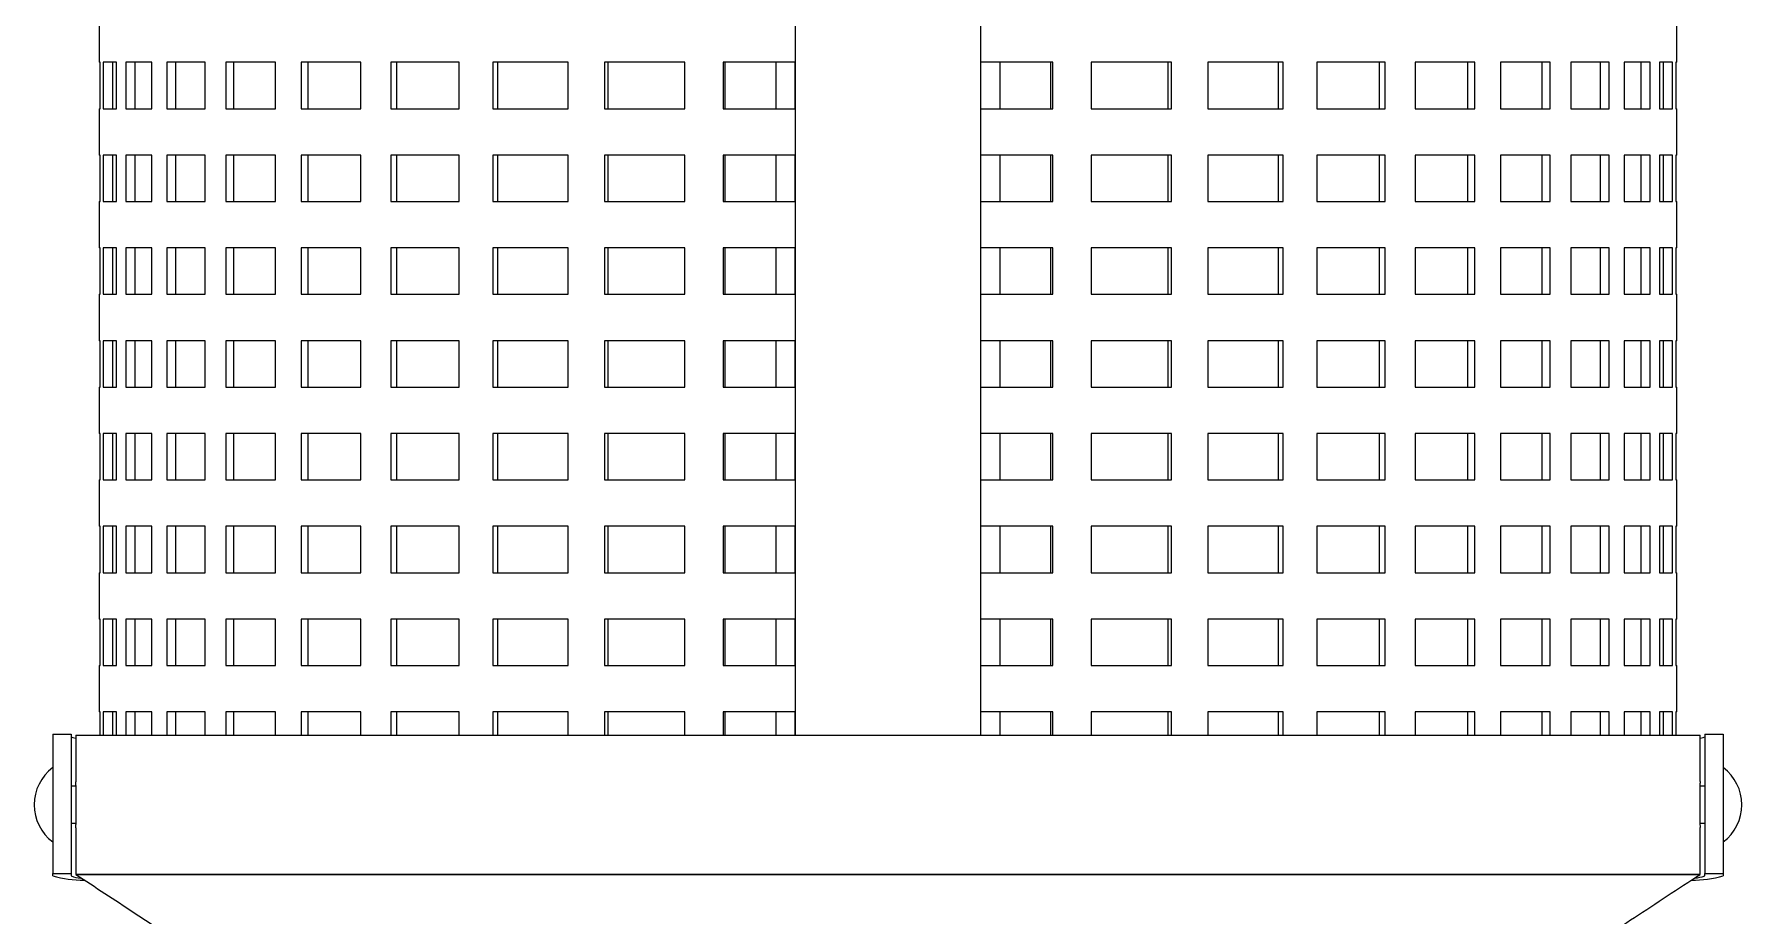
# Model space of a CAD drawing. Header units: millimetres. Extents: x 2214 to 8154, y -2115 to 2085.
# Drawn here: x 3834.4 to 4202.4, y 885 to 1075 of the extents above; entities that cross this region are included whole.
import ezdxf

# ---------------------------------------------------------------- set-up
doc = ezdxf.new("R2010")
doc.units = ezdxf.units.MM

# ---------------------------------------------------------------- blocks, each defined once
blk = doc.blocks.new('front')
for p, q in [((-389.81, 1148.32), (-389.81, 808.32)), ((-389.81, 1148.32), (-389.81, 808.32)), ((-349.81, 808.32), (-349.81, 1148.32)), ((-539.82, 963.32), (-539.82, 953.32)), ((-199.82, 953.32), (-199.82, 963.32)), ((-539.58, 953.32), (-539.82, 953.32)), ((-539.58, 943.32), (-539.58, 953.32)), ((-536.06, 953.32), (-538.91, 953.32)), ((-538.91, 953.32), (-538.91, 943.32)), ((-536.92, 953.32), (-536.92, 943.32)), ((-536.06, 943.32), (-536.06, 953.32)), ((-528.45, 953.32), (-534.08, 953.32)), ((-534.08, 953.32), (-534.08, 943.32)), ((-532.15, 953.32), (-532.15, 943.32)), ((-528.45, 943.32), (-528.45, 953.32)), ((-516.94, 953.32), (-525.21, 953.32)), ((-525.21, 953.32), (-525.21, 943.32)), ((-523.38, 953.32), (-523.38, 943.32)), ((-516.94, 943.32), (-516.94, 953.32)), ((-501.8, 953.32), (-512.51, 953.32)), ((-512.51, 953.32), (-512.51, 943.32)), ((-510.83, 953.32), (-510.83, 943.32)), ((-501.8, 943.32), (-501.8, 953.32)), ((-483.42, 953.32), (-496.3, 953.32)), ((-496.3, 953.32), (-496.3, 943.32)), ((-494.81, 953.32), (-494.81, 943.32)), ((-483.42, 943.32), (-483.42, 953.32)), ((-462.23, 953.32), (-476.97, 953.32)), ((-476.97, 953.32), (-476.97, 943.32)), ((-475.71, 953.32), (-475.71, 943.32)), ((-462.23, 943.32), (-462.23, 953.32)), ((-438.77, 953.32), (-455, 953.32)), ((-455, 953.32), (-455, 943.32)), ((-454, 953.32), (-454, 943.32)), ((-438.77, 943.32), (-438.77, 953.32)), ((-413.62, 953.32), (-430.94, 953.32)), ((-430.94, 953.32), (-430.94, 943.32)), ((-430.22, 953.32), (-430.22, 943.32)), ((-413.62, 943.32), (-413.62, 953.32)), ((-389.83, 953.32), (-405.37, 953.32)), ((-405.37, 953.32), (-405.37, 943.32)), ((-404.95, 953.32), (-404.95, 943.32)), ((-393.97, 953.32), (-393.97, 943.32)), ((-389.83, 943.32), (-389.83, 953.32)), ((-389.83, 943.32), (-389.83, 953.32)), ((-334.27, 953.32), (-349.83, 953.32)), ((-345.67, 943.32), (-345.67, 953.32)), ((-334.69, 943.32), (-334.69, 953.32)), ((-334.27, 943.32), (-334.27, 953.32)), ((-308.7, 953.32), (-326.02, 953.32)), ((-326.02, 953.32), (-326.02, 943.32)), ((-309.42, 943.32), (-309.42, 953.32)), ((-308.7, 943.32), (-308.7, 953.32)), ((-284.64, 953.32), (-300.87, 953.32)), ((-300.87, 953.32), (-300.87, 943.32)), ((-285.64, 943.32), (-285.64, 953.32)), ((-284.64, 943.32), (-284.64, 953.32)), ((-262.67, 953.32), (-277.41, 953.32)), ((-277.41, 953.32), (-277.41, 943.32)), ((-263.93, 943.32), (-263.93, 953.32)), ((-262.67, 943.32), (-262.67, 953.32)), ((-243.35, 953.32), (-256.22, 953.32)), ((-256.22, 953.32), (-256.22, 943.32)), ((-244.83, 943.32), (-244.83, 953.32)), ((-243.35, 943.32), (-243.35, 953.32)), ((-227.13, 953.32), (-237.84, 953.32)), ((-237.84, 953.32), (-237.84, 943.32)), ((-228.81, 943.32), (-228.81, 953.32)), ((-227.13, 943.32), (-227.13, 953.32)), ((-214.43, 953.32), (-222.7, 953.32)), ((-222.7, 953.32), (-222.7, 943.32)), ((-216.26, 943.32), (-216.26, 953.32)), ((-214.43, 943.32), (-214.43, 953.32)), ((-205.56, 953.32), (-211.19, 953.32)), ((-211.19, 953.32), (-211.19, 943.32)), ((-207.49, 943.32), (-207.49, 953.32)), ((-205.56, 943.32), (-205.56, 953.32)), ((-200.73, 953.32), (-203.58, 953.32)), ((-203.58, 953.32), (-203.58, 943.32)), ((-202.72, 943.32), (-202.72, 953.32)), ((-200.73, 943.32), (-200.73, 953.32)), ((-199.82, 953.32), (-200.06, 953.32)), ((-200.06, 953.32), (-200.06, 943.32)), ((-539.82, 943.32), (-539.82, 933.32)), ((-539.82, 943.32), (-539.58, 943.32)), ((-538.91, 943.32), (-536.06, 943.32)), ((-534.08, 943.32), (-528.45, 943.32)), ((-525.21, 943.32), (-516.94, 943.32)), ((-512.51, 943.32), (-501.8, 943.32)), ((-496.3, 943.32), (-483.42, 943.32)), ((-476.97, 943.32), (-462.23, 943.32)), ((-455, 943.32), (-438.77, 943.32)), ((-430.94, 943.32), (-413.62, 943.32)), ((-405.37, 943.32), (-389.83, 943.32)), ((-349.83, 943.32), (-334.27, 943.32)), ((-326.02, 943.32), (-308.7, 943.32)), ((-300.87, 943.32), (-284.64, 943.32)), ((-277.41, 943.32), (-262.67, 943.32)), ((-256.22, 943.32), (-243.35, 943.32)), ((-237.84, 943.32), (-227.13, 943.32)), ((-222.7, 943.32), (-214.43, 943.32)), ((-211.19, 943.32), (-205.56, 943.32)), ((-203.58, 943.32), (-200.73, 943.32)), ((-200.06, 943.32), (-199.82, 943.32)), ((-199.82, 933.32), (-199.82, 943.32)), ((-539.58, 933.32), (-539.82, 933.32)), ((-539.58, 923.32), (-539.58, 933.32)), ((-536.06, 933.32), (-538.91, 933.32)), ((-538.91, 933.32), (-538.91, 923.32)), ((-536.92, 933.32), (-536.92, 923.32)), ((-536.06, 923.32), (-536.06, 933.32)), ((-528.45, 933.32), (-534.08, 933.32)), ((-534.08, 933.32), (-534.08, 923.32)), ((-532.15, 933.32), (-532.15, 923.32)), ((-528.45, 923.32), (-528.45, 933.32)), ((-516.94, 933.32), (-525.21, 933.32)), ((-525.21, 933.32), (-525.21, 923.32)), ((-523.38, 933.32), (-523.38, 923.32)), ((-516.94, 923.32), (-516.94, 933.32)), ((-501.8, 933.32), (-512.51, 933.32)), ((-512.51, 933.32), (-512.51, 923.32)), ((-510.83, 933.32), (-510.83, 923.32)), ((-501.8, 923.32), (-501.8, 933.32)), ((-483.42, 933.32), (-496.3, 933.32)), ((-496.3, 933.32), (-496.3, 923.32)), ((-494.81, 933.32), (-494.81, 923.32)), ((-483.42, 923.32), (-483.42, 933.32)), ((-462.23, 933.32), (-476.97, 933.32)), ((-476.97, 933.32), (-476.97, 923.32)), ((-475.71, 933.32), (-475.71, 923.32)), ((-462.23, 923.32), (-462.23, 933.32)), ((-438.77, 933.32), (-455, 933.32)), ((-455, 933.32), (-455, 923.32)), ((-454, 933.32), (-454, 923.32)), ((-438.77, 923.32), (-438.77, 933.32)), ((-413.62, 933.32), (-430.94, 933.32)), ((-430.94, 933.32), (-430.94, 923.32)), ((-430.22, 933.32), (-430.22, 923.32)), ((-413.62, 923.32), (-413.62, 933.32)), ((-389.83, 933.32), (-405.37, 933.32)), ((-405.37, 933.32), (-405.37, 923.32)), ((-404.95, 933.32), (-404.95, 923.32)), ((-393.97, 933.32), (-393.97, 923.32)), ((-389.83, 923.32), (-389.83, 933.32)), ((-389.83, 923.32), (-389.83, 933.32)), ((-334.27, 933.32), (-349.83, 933.32)), ((-345.67, 923.32), (-345.67, 933.32)), ((-334.69, 923.32), (-334.69, 933.32)), ((-334.27, 923.32), (-334.27, 933.32)), ((-308.7, 933.32), (-326.02, 933.32)), ((-326.02, 933.32), (-326.02, 923.32)), ((-309.42, 923.32), (-309.42, 933.32)), ((-308.7, 923.32), (-308.7, 933.32)), ((-284.64, 933.32), (-300.87, 933.32)), ((-300.87, 933.32), (-300.87, 923.32)), ((-285.64, 923.32), (-285.64, 933.32)), ((-284.64, 923.32), (-284.64, 933.32)), ((-262.67, 933.32), (-277.41, 933.32)), ((-277.41, 933.32), (-277.41, 923.32)), ((-263.93, 923.32), (-263.93, 933.32)), ((-262.67, 923.32), (-262.67, 933.32)), ((-243.35, 933.32), (-256.22, 933.32)), ((-256.22, 933.32), (-256.22, 923.32)), ((-244.83, 923.32), (-244.83, 933.32)), ((-243.35, 923.32), (-243.35, 933.32)), ((-227.13, 933.32), (-237.84, 933.32)), ((-237.84, 933.32), (-237.84, 923.32)), ((-228.81, 923.32), (-228.81, 933.32)), ((-227.13, 923.32), (-227.13, 933.32)), ((-214.43, 933.32), (-222.7, 933.32)), ((-222.7, 933.32), (-222.7, 923.32)), ((-216.26, 923.32), (-216.26, 933.32)), ((-214.43, 923.32), (-214.43, 933.32)), ((-205.56, 933.32), (-211.19, 933.32)), ((-211.19, 933.32), (-211.19, 923.32)), ((-207.49, 923.32), (-207.49, 933.32)), ((-205.56, 923.32), (-205.56, 933.32)), ((-200.73, 933.32), (-203.58, 933.32)), ((-203.58, 933.32), (-203.58, 923.32)), ((-202.72, 923.32), (-202.72, 933.32)), ((-200.73, 923.32), (-200.73, 933.32)), ((-199.82, 933.32), (-200.06, 933.32)), ((-200.06, 933.32), (-200.06, 923.32)), ((-539.82, 923.32), (-539.82, 913.32)), ((-539.82, 923.32), (-539.58, 923.32)), ((-538.91, 923.32), (-536.06, 923.32)), ((-534.08, 923.32), (-528.45, 923.32)), ((-525.21, 923.32), (-516.94, 923.32)), ((-512.51, 923.32), (-501.8, 923.32)), ((-496.3, 923.32), (-483.42, 923.32)), ((-476.97, 923.32), (-462.23, 923.32)), ((-455, 923.32), (-438.77, 923.32)), ((-430.94, 923.32), (-413.62, 923.32)), ((-405.37, 923.32), (-389.83, 923.32)), ((-349.83, 923.32), (-334.27, 923.32)), ((-326.02, 923.32), (-308.7, 923.32)), ((-300.87, 923.32), (-284.64, 923.32)), ((-277.41, 923.32), (-262.67, 923.32)), ((-256.22, 923.32), (-243.35, 923.32)), ((-237.84, 923.32), (-227.13, 923.32)), ((-222.7, 923.32), (-214.43, 923.32)), ((-211.19, 923.32), (-205.56, 923.32)), ((-203.58, 923.32), (-200.73, 923.32)), ((-200.06, 923.32), (-199.82, 923.32)), ((-199.82, 913.32), (-199.82, 923.32)), ((-539.58, 913.32), (-539.82, 913.32)), ((-539.58, 903.32), (-539.58, 913.32)), ((-536.06, 913.32), (-538.91, 913.32)), ((-538.91, 913.32), (-538.91, 903.32)), ((-536.92, 913.32), (-536.92, 903.32)), ((-536.06, 903.32), (-536.06, 913.32)), ((-528.45, 913.32), (-534.08, 913.32)), ((-534.08, 913.32), (-534.08, 903.32)), ((-532.15, 913.32), (-532.15, 903.32)), ((-528.45, 903.32), (-528.45, 913.32)), ((-516.94, 913.32), (-525.21, 913.32)), ((-525.21, 913.32), (-525.21, 903.32)), ((-523.38, 913.32), (-523.38, 903.32)), ((-516.94, 903.32), (-516.94, 913.32)), ((-501.8, 913.32), (-512.51, 913.32)), ((-512.51, 913.32), (-512.51, 903.32)), ((-510.83, 913.32), (-510.83, 903.32)), ((-501.8, 903.32), (-501.8, 913.32)), ((-483.42, 913.32), (-496.3, 913.32)), ((-496.3, 913.32), (-496.3, 903.32)), ((-494.81, 913.32), (-494.81, 903.32)), ((-483.42, 903.32), (-483.42, 913.32)), ((-462.23, 913.32), (-476.97, 913.32)), ((-476.97, 913.32), (-476.97, 903.32)), ((-475.71, 913.32), (-475.71, 903.32)), ((-462.23, 903.32), (-462.23, 913.32)), ((-438.77, 913.32), (-455, 913.32)), ((-455, 913.32), (-455, 903.32)), ((-454, 913.32), (-454, 903.32)), ((-438.77, 903.32), (-438.77, 913.32)), ((-413.62, 913.32), (-430.94, 913.32)), ((-430.94, 913.32), (-430.94, 903.32)), ((-430.22, 913.32), (-430.22, 903.32)), ((-413.62, 903.32), (-413.62, 913.32)), ((-389.83, 913.32), (-405.37, 913.32)), ((-405.37, 913.32), (-405.37, 903.32)), ((-404.95, 913.32), (-404.95, 903.32)), ((-393.97, 913.32), (-393.97, 903.32)), ((-389.83, 903.32), (-389.83, 913.32)), ((-389.83, 903.32), (-389.83, 913.32)), ((-334.27, 913.32), (-349.83, 913.32)), ((-345.67, 903.32), (-345.67, 913.32)), ((-334.69, 903.32), (-334.69, 913.32)), ((-334.27, 903.32), (-334.27, 913.32)), ((-308.7, 913.32), (-326.02, 913.32)), ((-326.02, 913.32), (-326.02, 903.32)), ((-309.42, 903.32), (-309.42, 913.32)), ((-308.7, 903.32), (-308.7, 913.32)), ((-284.64, 913.32), (-300.87, 913.32)), ((-300.87, 913.32), (-300.87, 903.32)), ((-285.64, 903.32), (-285.64, 913.32)), ((-284.64, 903.32), (-284.64, 913.32)), ((-262.67, 913.32), (-277.41, 913.32)), ((-277.41, 913.32), (-277.41, 903.32)), ((-263.93, 903.32), (-263.93, 913.32)), ((-262.67, 903.32), (-262.67, 913.32)), ((-243.35, 913.32), (-256.22, 913.32)), ((-256.22, 913.32), (-256.22, 903.32)), ((-244.83, 903.32), (-244.83, 913.32)), ((-243.35, 903.32), (-243.35, 913.32)), ((-227.13, 913.32), (-237.84, 913.32)), ((-237.84, 913.32), (-237.84, 903.32)), ((-228.81, 903.32), (-228.81, 913.32)), ((-227.13, 903.32), (-227.13, 913.32)), ((-214.43, 913.32), (-222.7, 913.32)), ((-222.7, 913.32), (-222.7, 903.32)), ((-216.26, 903.32), (-216.26, 913.32)), ((-214.43, 903.32), (-214.43, 913.32)), ((-205.56, 913.32), (-211.19, 913.32)), ((-211.19, 913.32), (-211.19, 903.32)), ((-207.49, 903.32), (-207.49, 913.32)), ((-205.56, 903.32), (-205.56, 913.32)), ((-200.73, 913.32), (-203.58, 913.32)), ((-203.58, 913.32), (-203.58, 903.32)), ((-202.72, 903.32), (-202.72, 913.32)), ((-200.73, 903.32), (-200.73, 913.32)), ((-199.82, 913.32), (-200.06, 913.32)), ((-200.06, 913.32), (-200.06, 903.32)), ((-539.82, 903.32), (-539.82, 893.32)), ((-539.82, 903.32), (-539.58, 903.32)), ((-538.91, 903.32), (-536.06, 903.32)), ((-534.08, 903.32), (-528.45, 903.32)), ((-525.21, 903.32), (-516.94, 903.32)), ((-512.51, 903.32), (-501.8, 903.32)), ((-496.3, 903.32), (-483.42, 903.32)), ((-476.97, 903.32), (-462.23, 903.32)), ((-455, 903.32), (-438.77, 903.32)), ((-430.94, 903.32), (-413.62, 903.32)), ((-405.37, 903.32), (-389.83, 903.32)), ((-349.83, 903.32), (-334.27, 903.32)), ((-326.02, 903.32), (-308.7, 903.32)), ((-300.87, 903.32), (-284.64, 903.32)), ((-277.41, 903.32), (-262.67, 903.32)), ((-256.22, 903.32), (-243.35, 903.32)), ((-237.84, 903.32), (-227.13, 903.32)), ((-222.7, 903.32), (-214.43, 903.32)), ((-211.19, 903.32), (-205.56, 903.32)), ((-203.58, 903.32), (-200.73, 903.32)), ((-200.06, 903.32), (-199.82, 903.32)), ((-199.82, 893.32), (-199.82, 903.32)), ((-539.58, 893.32), (-539.82, 893.32)), ((-539.58, 883.32), (-539.58, 893.32)), ((-536.06, 893.32), (-538.91, 893.32)), ((-538.91, 893.32), (-538.91, 883.32)), ((-536.92, 893.32), (-536.92, 883.32)), ((-536.06, 883.32), (-536.06, 893.32)), ((-528.45, 893.32), (-534.08, 893.32)), ((-534.08, 893.32), (-534.08, 883.32)), ((-532.15, 893.32), (-532.15, 883.32)), ((-528.45, 883.32), (-528.45, 893.32)), ((-516.94, 893.32), (-525.21, 893.32)), ((-525.21, 893.32), (-525.21, 883.32)), ((-523.38, 893.32), (-523.38, 883.32)), ((-516.94, 883.32), (-516.94, 893.32)), ((-501.8, 893.32), (-512.51, 893.32)), ((-512.51, 893.32), (-512.51, 883.32)), ((-510.83, 893.32), (-510.83, 883.32)), ((-501.8, 883.32), (-501.8, 893.32)), ((-483.42, 893.32), (-496.3, 893.32)), ((-496.3, 893.32), (-496.3, 883.32)), ((-494.81, 893.32), (-494.81, 883.32)), ((-483.42, 883.32), (-483.42, 893.32)), ((-462.23, 893.32), (-476.97, 893.32)), ((-476.97, 893.32), (-476.97, 883.32)), ((-475.71, 893.32), (-475.71, 883.32)), ((-462.23, 883.32), (-462.23, 893.32)), ((-438.77, 893.32), (-455, 893.32)), ((-455, 893.32), (-455, 883.32)), ((-454, 893.32), (-454, 883.32)), ((-438.77, 883.32), (-438.77, 893.32)), ((-413.62, 893.32), (-430.94, 893.32)), ((-430.94, 893.32), (-430.94, 883.32)), ((-430.22, 893.32), (-430.22, 883.32)), ((-413.62, 883.32), (-413.62, 893.32)), ((-389.83, 893.32), (-405.37, 893.32)), ((-405.37, 893.32), (-405.37, 883.32)), ((-404.95, 893.32), (-404.95, 883.32)), ((-393.97, 893.32), (-393.97, 883.32)), ((-389.83, 883.32), (-389.83, 893.32)), ((-389.83, 883.32), (-389.83, 893.32)), ((-334.27, 893.32), (-349.83, 893.32)), ((-345.67, 883.32), (-345.67, 893.32)), ((-334.69, 883.32), (-334.69, 893.32)), ((-334.27, 883.32), (-334.27, 893.32)), ((-308.7, 893.32), (-326.02, 893.32)), ((-326.02, 893.32), (-326.02, 883.32)), ((-309.42, 883.32), (-309.42, 893.32)), ((-308.7, 883.32), (-308.7, 893.32)), ((-284.64, 893.32), (-300.87, 893.32)), ((-300.87, 893.32), (-300.87, 883.32)), ((-285.64, 883.32), (-285.64, 893.32)), ((-284.64, 883.32), (-284.64, 893.32)), ((-262.67, 893.32), (-277.41, 893.32)), ((-277.41, 893.32), (-277.41, 883.32)), ((-263.93, 883.32), (-263.93, 893.32)), ((-262.67, 883.32), (-262.67, 893.32)), ((-243.35, 893.32), (-256.22, 893.32)), ((-256.22, 893.32), (-256.22, 883.32)), ((-244.83, 883.32), (-244.83, 893.32)), ((-243.35, 883.32), (-243.35, 893.32)), ((-227.13, 893.32), (-237.84, 893.32)), ((-237.84, 893.32), (-237.84, 883.32)), ((-228.81, 883.32), (-228.81, 893.32)), ((-227.13, 883.32), (-227.13, 893.32)), ((-214.43, 893.32), (-222.7, 893.32)), ((-222.7, 893.32), (-222.7, 883.32)), ((-216.26, 883.32), (-216.26, 893.32)), ((-214.43, 883.32), (-214.43, 893.32)), ((-205.56, 893.32), (-211.19, 893.32)), ((-211.19, 893.32), (-211.19, 883.32)), ((-207.49, 883.32), (-207.49, 893.32)), ((-205.56, 883.32), (-205.56, 893.32)), ((-200.73, 893.32), (-203.58, 893.32)), ((-203.58, 893.32), (-203.58, 883.32)), ((-202.72, 883.32), (-202.72, 893.32)), ((-200.73, 883.32), (-200.73, 893.32)), ((-199.82, 893.32), (-200.06, 893.32)), ((-200.06, 893.32), (-200.06, 883.32)), ((-539.82, 883.32), (-539.82, 873.32)), ((-539.82, 883.32), (-539.58, 883.32)), ((-538.91, 883.32), (-536.06, 883.32)), ((-534.08, 883.32), (-528.45, 883.32)), ((-525.21, 883.32), (-516.94, 883.32)), ((-512.51, 883.32), (-501.8, 883.32)), ((-496.3, 883.32), (-483.42, 883.32)), ((-476.97, 883.32), (-462.23, 883.32)), ((-455, 883.32), (-438.77, 883.32)), ((-430.94, 883.32), (-413.62, 883.32)), ((-405.37, 883.32), (-389.83, 883.32)), ((-349.83, 883.32), (-334.27, 883.32)), ((-326.02, 883.32), (-308.7, 883.32)), ((-300.87, 883.32), (-284.64, 883.32)), ((-277.41, 883.32), (-262.67, 883.32)), ((-256.22, 883.32), (-243.35, 883.32)), ((-237.84, 883.32), (-227.13, 883.32)), ((-222.7, 883.32), (-214.43, 883.32)), ((-211.19, 883.32), (-205.56, 883.32)), ((-203.58, 883.32), (-200.73, 883.32)), ((-200.06, 883.32), (-199.82, 883.32)), ((-199.82, 873.32), (-199.82, 883.32)), ((-539.58, 873.32), (-539.82, 873.32)), ((-539.58, 863.32), (-539.58, 873.32)), ((-536.06, 873.32), (-538.91, 873.32)), ((-538.91, 873.32), (-538.91, 863.32)), ((-536.92, 873.32), (-536.92, 863.32)), ((-536.06, 863.32), (-536.06, 873.32)), ((-528.45, 873.32), (-534.08, 873.32)), ((-534.08, 873.32), (-534.08, 863.32)), ((-532.15, 873.32), (-532.15, 863.32)), ((-528.45, 863.32), (-528.45, 873.32)), ((-516.94, 873.32), (-525.21, 873.32)), ((-525.21, 873.32), (-525.21, 863.32)), ((-523.38, 873.32), (-523.38, 863.32)), ((-516.94, 863.32), (-516.94, 873.32)), ((-501.8, 873.32), (-512.51, 873.32)), ((-512.51, 873.32), (-512.51, 863.32)), ((-510.83, 873.32), (-510.83, 863.32)), ((-501.8, 863.32), (-501.8, 873.32)), ((-483.42, 873.32), (-496.3, 873.32)), ((-496.3, 873.32), (-496.3, 863.32)), ((-494.81, 873.32), (-494.81, 863.32)), ((-483.42, 863.32), (-483.42, 873.32)), ((-462.23, 873.32), (-476.97, 873.32)), ((-476.97, 873.32), (-476.97, 863.32)), ((-475.71, 873.32), (-475.71, 863.32)), ((-462.23, 863.32), (-462.23, 873.32)), ((-438.77, 873.32), (-455, 873.32)), ((-455, 873.32), (-455, 863.32)), ((-454, 873.32), (-454, 863.32)), ((-438.77, 863.32), (-438.77, 873.32)), ((-413.62, 873.32), (-430.94, 873.32)), ((-430.94, 873.32), (-430.94, 863.32)), ((-430.22, 873.32), (-430.22, 863.32)), ((-413.62, 863.32), (-413.62, 873.32)), ((-389.83, 873.32), (-405.37, 873.32)), ((-405.37, 873.32), (-405.37, 863.32)), ((-404.95, 873.32), (-404.95, 863.32)), ((-393.97, 873.32), (-393.97, 863.32)), ((-389.83, 863.32), (-389.83, 873.32)), ((-389.83, 863.32), (-389.83, 873.32)), ((-334.27, 873.32), (-349.83, 873.32)), ((-345.67, 863.32), (-345.67, 873.32)), ((-334.69, 863.32), (-334.69, 873.32)), ((-334.27, 863.32), (-334.27, 873.32)), ((-308.7, 873.32), (-326.02, 873.32)), ((-326.02, 873.32), (-326.02, 863.32)), ((-309.42, 863.32), (-309.42, 873.32)), ((-308.7, 863.32), (-308.7, 873.32)), ((-284.64, 873.32), (-300.87, 873.32)), ((-300.87, 873.32), (-300.87, 863.32)), ((-285.64, 863.32), (-285.64, 873.32)), ((-284.64, 863.32), (-284.64, 873.32)), ((-262.67, 873.32), (-277.41, 873.32)), ((-277.41, 873.32), (-277.41, 863.32)), ((-263.93, 863.32), (-263.93, 873.32)), ((-262.67, 863.32), (-262.67, 873.32)), ((-243.35, 873.32), (-256.22, 873.32)), ((-256.22, 873.32), (-256.22, 863.32)), ((-244.83, 863.32), (-244.83, 873.32)), ((-243.35, 863.32), (-243.35, 873.32)), ((-227.13, 873.32), (-237.84, 873.32)), ((-237.84, 873.32), (-237.84, 863.32)), ((-228.81, 863.32), (-228.81, 873.32)), ((-227.13, 863.32), (-227.13, 873.32)), ((-214.43, 873.32), (-222.7, 873.32)), ((-222.7, 873.32), (-222.7, 863.32)), ((-216.26, 863.32), (-216.26, 873.32)), ((-214.43, 863.32), (-214.43, 873.32)), ((-205.56, 873.32), (-211.19, 873.32)), ((-211.19, 873.32), (-211.19, 863.32)), ((-207.49, 863.32), (-207.49, 873.32)), ((-205.56, 863.32), (-205.56, 873.32)), ((-200.73, 873.32), (-203.58, 873.32)), ((-203.58, 873.32), (-203.58, 863.32)), ((-202.72, 863.32), (-202.72, 873.32)), ((-200.73, 863.32), (-200.73, 873.32)), ((-199.82, 873.32), (-200.06, 873.32)), ((-200.06, 873.32), (-200.06, 863.32)), ((-539.82, 863.32), (-539.82, 853.32)), ((-539.82, 863.32), (-539.58, 863.32)), ((-538.91, 863.32), (-536.06, 863.32)), ((-534.08, 863.32), (-528.45, 863.32)), ((-525.21, 863.32), (-516.94, 863.32)), ((-512.51, 863.32), (-501.8, 863.32)), ((-496.3, 863.32), (-483.42, 863.32)), ((-476.97, 863.32), (-462.23, 863.32)), ((-455, 863.32), (-438.77, 863.32)), ((-430.94, 863.32), (-413.62, 863.32)), ((-405.37, 863.32), (-389.83, 863.32)), ((-349.83, 863.32), (-334.27, 863.32)), ((-326.02, 863.32), (-308.7, 863.32)), ((-300.87, 863.32), (-284.64, 863.32)), ((-277.41, 863.32), (-262.67, 863.32)), ((-256.22, 863.32), (-243.35, 863.32)), ((-237.84, 863.32), (-227.13, 863.32)), ((-222.7, 863.32), (-214.43, 863.32)), ((-211.19, 863.32), (-205.56, 863.32)), ((-203.58, 863.32), (-200.73, 863.32)), ((-200.06, 863.32), (-199.82, 863.32)), ((-199.82, 853.32), (-199.82, 863.32)), ((-539.58, 853.32), (-539.82, 853.32)), ((-539.58, 843.32), (-539.58, 853.32)), ((-536.06, 853.32), (-538.91, 853.32)), ((-538.91, 853.32), (-538.91, 843.32)), ((-536.92, 853.32), (-536.92, 843.32)), ((-536.06, 843.32), (-536.06, 853.32)), ((-528.45, 853.32), (-534.08, 853.32)), ((-534.08, 853.32), (-534.08, 843.32)), ((-532.15, 853.32), (-532.15, 843.32)), ((-528.45, 843.32), (-528.45, 853.32)), ((-516.94, 853.32), (-525.21, 853.32)), ((-525.21, 853.32), (-525.21, 843.32)), ((-523.38, 853.32), (-523.38, 843.32)), ((-516.94, 843.32), (-516.94, 853.32)), ((-501.8, 853.32), (-512.51, 853.32)), ((-512.51, 853.32), (-512.51, 843.32)), ((-510.83, 853.32), (-510.83, 843.32)), ((-501.8, 843.32), (-501.8, 853.32)), ((-483.42, 853.32), (-496.3, 853.32)), ((-496.3, 853.32), (-496.3, 843.32)), ((-494.81, 853.32), (-494.81, 843.32)), ((-483.42, 843.32), (-483.42, 853.32)), ((-462.23, 853.32), (-476.97, 853.32)), ((-476.97, 853.32), (-476.97, 843.32)), ((-475.71, 853.32), (-475.71, 843.32)), ((-462.23, 843.32), (-462.23, 853.32)), ((-438.77, 853.32), (-455, 853.32)), ((-455, 853.32), (-455, 843.32)), ((-454, 853.32), (-454, 843.32)), ((-438.77, 843.32), (-438.77, 853.32)), ((-413.62, 853.32), (-430.94, 853.32)), ((-430.94, 853.32), (-430.94, 843.32)), ((-430.22, 853.32), (-430.22, 843.32)), ((-413.62, 843.32), (-413.62, 853.32)), ((-389.83, 853.32), (-405.37, 853.32)), ((-405.37, 853.32), (-405.37, 843.32)), ((-404.95, 853.32), (-404.95, 843.32)), ((-393.97, 853.32), (-393.97, 843.32)), ((-389.83, 843.32), (-389.83, 853.32)), ((-389.83, 843.32), (-389.83, 853.32)), ((-334.27, 853.32), (-349.83, 853.32)), ((-345.67, 843.32), (-345.67, 853.32)), ((-334.69, 843.32), (-334.69, 853.32)), ((-334.27, 843.32), (-334.27, 853.32)), ((-308.7, 853.32), (-326.02, 853.32)), ((-326.02, 853.32), (-326.02, 843.32)), ((-309.42, 843.32), (-309.42, 853.32)), ((-308.7, 843.32), (-308.7, 853.32)), ((-284.64, 853.32), (-300.87, 853.32)), ((-300.87, 853.32), (-300.87, 843.32)), ((-285.64, 843.32), (-285.64, 853.32)), ((-284.64, 843.32), (-284.64, 853.32)), ((-262.67, 853.32), (-277.41, 853.32)), ((-277.41, 853.32), (-277.41, 843.32)), ((-263.93, 843.32), (-263.93, 853.32)), ((-262.67, 843.32), (-262.67, 853.32)), ((-243.35, 853.32), (-256.22, 853.32)), ((-256.22, 853.32), (-256.22, 843.32)), ((-244.83, 843.32), (-244.83, 853.32)), ((-243.35, 843.32), (-243.35, 853.32)), ((-227.13, 853.32), (-237.84, 853.32)), ((-237.84, 853.32), (-237.84, 843.32)), ((-228.81, 843.32), (-228.81, 853.32)), ((-227.13, 843.32), (-227.13, 853.32)), ((-214.43, 853.32), (-222.7, 853.32)), ((-222.7, 853.32), (-222.7, 843.32)), ((-216.26, 843.32), (-216.26, 853.32)), ((-214.43, 843.32), (-214.43, 853.32)), ((-205.56, 853.32), (-211.19, 853.32)), ((-211.19, 853.32), (-211.19, 843.32)), ((-207.49, 843.32), (-207.49, 853.32)), ((-205.56, 843.32), (-205.56, 853.32)), ((-200.73, 853.32), (-203.58, 853.32)), ((-203.58, 853.32), (-203.58, 843.32)), ((-202.72, 843.32), (-202.72, 853.32)), ((-200.73, 843.32), (-200.73, 853.32)), ((-199.82, 853.32), (-200.06, 853.32)), ((-200.06, 853.32), (-200.06, 843.32)), ((-539.82, 843.32), (-539.82, 833.32)), ((-539.82, 843.32), (-539.58, 843.32)), ((-538.91, 843.32), (-536.06, 843.32)), ((-534.08, 843.32), (-528.45, 843.32)), ((-525.21, 843.32), (-516.94, 843.32)), ((-512.51, 843.32), (-501.8, 843.32)), ((-496.3, 843.32), (-483.42, 843.32)), ((-476.97, 843.32), (-462.23, 843.32)), ((-455, 843.32), (-438.77, 843.32)), ((-430.94, 843.32), (-413.62, 843.32)), ((-405.37, 843.32), (-389.83, 843.32)), ((-349.83, 843.32), (-334.27, 843.32)), ((-326.02, 843.32), (-308.7, 843.32)), ((-300.87, 843.32), (-284.64, 843.32)), ((-277.41, 843.32), (-262.67, 843.32)), ((-256.22, 843.32), (-243.35, 843.32)), ((-237.84, 843.32), (-227.13, 843.32)), ((-222.7, 843.32), (-214.43, 843.32)), ((-211.19, 843.32), (-205.56, 843.32)), ((-203.58, 843.32), (-200.73, 843.32)), ((-200.06, 843.32), (-199.82, 843.32)), ((-199.82, 833.32), (-199.82, 843.32)), ((-539.58, 833.32), (-539.82, 833.32)), ((-539.58, 823.32), (-539.58, 833.32)), ((-536.06, 833.32), (-538.91, 833.32)), ((-538.91, 833.32), (-538.91, 823.32)), ((-536.92, 833.32), (-536.92, 823.32)), ((-536.06, 823.32), (-536.06, 833.32)), ((-528.45, 833.32), (-534.08, 833.32)), ((-534.08, 833.32), (-534.08, 823.32)), ((-532.15, 833.32), (-532.15, 823.32)), ((-528.45, 823.32), (-528.45, 833.32)), ((-516.94, 833.32), (-525.21, 833.32)), ((-525.21, 833.32), (-525.21, 823.32)), ((-523.38, 833.32), (-523.38, 823.32)), ((-516.94, 823.32), (-516.94, 833.32)), ((-501.8, 833.32), (-512.51, 833.32)), ((-512.51, 833.32), (-512.51, 823.32)), ((-510.83, 833.32), (-510.83, 823.32)), ((-501.8, 823.32), (-501.8, 833.32)), ((-483.42, 833.32), (-496.3, 833.32)), ((-496.3, 833.32), (-496.3, 823.32)), ((-494.81, 833.32), (-494.81, 823.32)), ((-483.42, 823.32), (-483.42, 833.32)), ((-462.23, 833.32), (-476.97, 833.32)), ((-476.97, 833.32), (-476.97, 823.32)), ((-475.71, 833.32), (-475.71, 823.32)), ((-462.23, 823.32), (-462.23, 833.32)), ((-438.77, 833.32), (-455, 833.32)), ((-455, 833.32), (-455, 823.32)), ((-454, 833.32), (-454, 823.32)), ((-438.77, 823.32), (-438.77, 833.32)), ((-413.62, 833.32), (-430.94, 833.32)), ((-430.94, 833.32), (-430.94, 823.32)), ((-430.22, 833.32), (-430.22, 823.32)), ((-413.62, 823.32), (-413.62, 833.32)), ((-389.83, 833.32), (-405.37, 833.32)), ((-405.37, 833.32), (-405.37, 823.32)), ((-404.95, 833.32), (-404.95, 823.32)), ((-393.97, 833.32), (-393.97, 823.32)), ((-389.83, 823.32), (-389.83, 833.32)), ((-389.83, 823.32), (-389.83, 833.32)), ((-334.27, 833.32), (-349.83, 833.32)), ((-345.67, 823.32), (-345.67, 833.32)), ((-334.69, 823.32), (-334.69, 833.32)), ((-334.27, 823.32), (-334.27, 833.32)), ((-308.7, 833.32), (-326.02, 833.32)), ((-326.02, 833.32), (-326.02, 823.32)), ((-309.42, 823.32), (-309.42, 833.32)), ((-308.7, 823.32), (-308.7, 833.32)), ((-284.64, 833.32), (-300.87, 833.32)), ((-300.87, 833.32), (-300.87, 823.32)), ((-285.64, 823.32), (-285.64, 833.32)), ((-284.64, 823.32), (-284.64, 833.32)), ((-262.67, 833.32), (-277.41, 833.32)), ((-277.41, 833.32), (-277.41, 823.32)), ((-263.93, 823.32), (-263.93, 833.32)), ((-262.67, 823.32), (-262.67, 833.32)), ((-243.35, 833.32), (-256.22, 833.32)), ((-256.22, 833.32), (-256.22, 823.32)), ((-244.83, 823.32), (-244.83, 833.32)), ((-243.35, 823.32), (-243.35, 833.32)), ((-227.13, 833.32), (-237.84, 833.32)), ((-237.84, 833.32), (-237.84, 823.32)), ((-228.81, 823.32), (-228.81, 833.32)), ((-227.13, 823.32), (-227.13, 833.32)), ((-214.43, 833.32), (-222.7, 833.32)), ((-222.7, 833.32), (-222.7, 823.32)), ((-216.26, 823.32), (-216.26, 833.32)), ((-214.43, 823.32), (-214.43, 833.32)), ((-205.56, 833.32), (-211.19, 833.32)), ((-211.19, 833.32), (-211.19, 823.32)), ((-207.49, 823.32), (-207.49, 833.32)), ((-205.56, 823.32), (-205.56, 833.32)), ((-200.73, 833.32), (-203.58, 833.32)), ((-203.58, 833.32), (-203.58, 823.32)), ((-202.72, 823.32), (-202.72, 833.32)), ((-200.73, 823.32), (-200.73, 833.32)), ((-199.82, 833.32), (-200.06, 833.32)), ((-200.06, 833.32), (-200.06, 823.32)), ((-539.82, 823.32), (-539.82, 813.32)), ((-539.82, 823.32), (-539.58, 823.32)), ((-538.91, 823.32), (-536.06, 823.32)), ((-534.08, 823.32), (-528.45, 823.32)), ((-525.21, 823.32), (-516.94, 823.32)), ((-512.51, 823.32), (-501.8, 823.32)), ((-496.3, 823.32), (-483.42, 823.32)), ((-476.97, 823.32), (-462.23, 823.32)), ((-455, 823.32), (-438.77, 823.32)), ((-430.94, 823.32), (-413.62, 823.32)), ((-405.37, 823.32), (-389.83, 823.32)), ((-349.83, 823.32), (-334.27, 823.32)), ((-326.02, 823.32), (-308.7, 823.32)), ((-300.87, 823.32), (-284.64, 823.32)), ((-277.41, 823.32), (-262.67, 823.32)), ((-256.22, 823.32), (-243.35, 823.32)), ((-237.84, 823.32), (-227.13, 823.32)), ((-222.7, 823.32), (-214.43, 823.32)), ((-211.19, 823.32), (-205.56, 823.32)), ((-203.58, 823.32), (-200.73, 823.32)), ((-200.06, 823.32), (-199.82, 823.32)), ((-199.82, 813.32), (-199.82, 823.32)), ((-539.58, 813.32), (-539.82, 813.32)), ((-539.58, 808.32), (-539.58, 813.32)), ((-536.06, 813.32), (-538.91, 813.32)), ((-538.91, 813.32), (-538.91, 808.32)), ((-536.92, 813.32), (-536.92, 808.32)), ((-536.06, 808.32), (-536.06, 813.32)), ((-528.45, 813.32), (-534.08, 813.32)), ((-534.08, 813.32), (-534.08, 808.32)), ((-532.15, 813.32), (-532.15, 808.32)), ((-528.45, 808.32), (-528.45, 813.32)), ((-516.94, 813.32), (-525.21, 813.32)), ((-525.21, 813.32), (-525.21, 808.32)), ((-523.38, 813.32), (-523.38, 808.32)), ((-516.94, 808.32), (-516.94, 813.32)), ((-501.8, 813.32), (-512.51, 813.32)), ((-512.51, 813.32), (-512.51, 808.32)), ((-510.83, 813.32), (-510.83, 808.32)), ((-501.8, 808.32), (-501.8, 813.32)), ((-483.42, 813.32), (-496.3, 813.32)), ((-496.3, 813.32), (-496.3, 808.32)), ((-494.81, 813.32), (-494.81, 808.32)), ((-483.42, 808.32), (-483.42, 813.32)), ((-462.23, 813.32), (-476.97, 813.32)), ((-476.97, 813.32), (-476.97, 808.32)), ((-475.71, 813.32), (-475.71, 808.32)), ((-462.23, 808.32), (-462.23, 813.32)), ((-438.77, 813.32), (-455, 813.32)), ((-455, 813.32), (-455, 808.32)), ((-454, 813.32), (-454, 808.32)), ((-438.77, 808.32), (-438.77, 813.32)), ((-413.62, 813.32), (-430.94, 813.32)), ((-430.94, 813.32), (-430.94, 808.32)), ((-430.22, 813.32), (-430.22, 808.32)), ((-413.62, 808.32), (-413.62, 813.32)), ((-389.83, 813.32), (-405.37, 813.32)), ((-405.37, 813.32), (-405.37, 808.32)), ((-404.95, 813.32), (-404.95, 808.32)), ((-393.97, 813.32), (-393.97, 808.32)), ((-389.83, 808.32), (-389.83, 813.32)), ((-389.83, 808.32), (-389.83, 813.32)), ((-334.27, 813.32), (-349.83, 813.32)), ((-345.67, 808.32), (-345.67, 813.32)), ((-334.69, 808.32), (-334.69, 813.32)), ((-334.27, 808.32), (-334.27, 813.32)), ((-308.7, 813.32), (-326.02, 813.32)), ((-326.02, 813.32), (-326.02, 808.32)), ((-309.42, 808.32), (-309.42, 813.32)), ((-308.7, 808.32), (-308.7, 813.32)), ((-284.64, 813.32), (-300.87, 813.32)), ((-300.87, 813.32), (-300.87, 808.32)), ((-285.64, 808.32), (-285.64, 813.32)), ((-284.64, 808.32), (-284.64, 813.32)), ((-262.67, 813.32), (-277.41, 813.32)), ((-277.41, 813.32), (-277.41, 808.32)), ((-263.93, 808.32), (-263.93, 813.32)), ((-262.67, 808.32), (-262.67, 813.32)), ((-243.35, 813.32), (-256.22, 813.32)), ((-256.22, 813.32), (-256.22, 808.32)), ((-244.83, 808.32), (-244.83, 813.32)), ((-243.35, 808.32), (-243.35, 813.32)), ((-227.13, 813.32), (-237.84, 813.32)), ((-237.84, 813.32), (-237.84, 808.32)), ((-228.81, 808.32), (-228.81, 813.32)), ((-227.13, 808.32), (-227.13, 813.32)), ((-214.43, 813.32), (-222.7, 813.32)), ((-222.7, 813.32), (-222.7, 808.32)), ((-216.26, 808.32), (-216.26, 813.32)), ((-214.43, 808.32), (-214.43, 813.32)), ((-205.56, 813.32), (-211.19, 813.32)), ((-211.19, 813.32), (-211.19, 808.32)), ((-207.49, 808.32), (-207.49, 813.32)), ((-205.56, 808.32), (-205.56, 813.32)), ((-200.73, 813.32), (-203.58, 813.32)), ((-203.58, 813.32), (-203.58, 808.32)), ((-202.72, 808.32), (-202.72, 813.32)), ((-200.73, 808.32), (-200.73, 813.32)), ((-199.82, 813.32), (-200.06, 813.32)), ((-200.06, 813.32), (-200.06, 808.32)), ((-549.82, 808.5), (-545.82, 808.5)), ((-549.82, 808.5), (-549.82, 778.51)), ((-545.82, 808.5), (-545.82, 778.51)), ((-544.82, 808.32), (-544.82, 798.26)), ((-544.82, 808.32), (-389.83, 808.32)), ((-389.81, 808.32), (-389.81, 808.32)), ((-389.81, 808.32), (-388.49, 808.32)), ((-388.49, 808.32), (-351.12, 808.32)), ((-351.12, 808.32), (-349.81, 808.32)), ((-349.83, 808.32), (-194.82, 808.32)), ((-194.82, 798.31), (-194.82, 808.32)), ((-193.82, 808.5), (-193.82, 778.51)), ((-193.82, 808.5), (-189.82, 808.5)), ((-189.82, 808.5), (-189.82, 778.51)), ((-544.8, 797.32), (-545.82, 797.32)), ((-193.82, 797.32), (-194.85, 797.32)), ((-545.82, 789.32), (-544.79, 789.32)), ((-544.82, 788.33), (-544.82, 778.32)), ((-194.85, 789.32), (-193.82, 789.32)), ((-194.82, 778.32), (-194.82, 788.39)), ((-549.82, 777.99), (-549.82, 778.51)), ((-549.82, 778.51), (-545.82, 778.51)), ((-545.82, 778.51), (-545.82, 777.99)), ((-544.82, 778.32), (-544.82, 778.32)), ((-544.82, 778.32), (-194.82, 778.32)), ((-194.82, 778.32), (-194.82, 778.32)), ((-193.82, 777.99), (-193.82, 778.51)), ((-193.82, 778.51), (-189.82, 778.51)), ((-189.82, 778.51), (-189.82, 777.99))]:
    blk.add_line(p, q)
at = {"flags": 128}
for points in [[(-545.82, 807.99), (-545.47, 807.82), (-544.82, 807.67)], [(-194.82, 807.67), (-194.17, 807.82), (-193.82, 807.99)]]:
    blk.add_lwpolyline(points, dxfattribs=at)
for centre, radius, start, end in [((-543.82, 793.32), 10, 126.8699, 233.1301), ((-195.82, 793.32), 10, 306.8699, 53.1301), ((-542.76, 804.22), 27.16, 254.9319, 269.4222), ((-543.51, 783.29), 5.78, 246.395, 267.3859), ((-196.93, 804.46), 27.4, 270.5142, 285.0464), ((-196.76, 785.92), 8.45, 275.5315, 290.3254)]:
    blk.add_arc(centre, radius, start, end)
for points, knots in [([(-544.75, 793.32), (-544.75, 793.88), (-544.75, 795.01), (-544.78, 796.51), (-544.8, 797.63), (-544.82, 798.26), (-544.82, 798.26), (-544.82, 798.26)], [0, 0, 0, 0, 0.214778, 0.429546, 0.644372, 0.859234, 1, 1, 1, 1]), ([(-194.82, 798.31), (-194.82, 798.32), (-194.82, 798.41), (-194.83, 798.07), (-194.85, 797.28), (-194.87, 795.98), (-194.89, 794.59), (-194.89, 793.67), (-194.89, 793.32)], [0, 0, 0, 0, 0.00658, 0.221161, 0.435743, 0.650403, 0.865097, 1, 1, 1, 1]), ([(-544.82, 788.33), (-544.82, 788.33), (-544.82, 788.23), (-544.81, 788.57), (-544.79, 789.36), (-544.77, 790.67), (-544.75, 792.06), (-544.75, 792.97), (-544.75, 793.32)], [0, 0, 0, 0, 0.006581, 0.221163, 0.435746, 0.650408, 0.865096, 1, 1, 1, 1]), ([(-194.89, 793.32), (-194.89, 792.76), (-194.89, 791.64), (-194.86, 790.13), (-194.84, 789.01), (-194.82, 788.38), (-194.82, 788.38), (-194.82, 788.39)], [0, 0, 0, 0, 0.214772, 0.42954, 0.644368, 0.859233, 1, 1, 1, 1]), ([(-194.83, 778.32), (-194.83, 778.32), (-194.65, 778.32), (-195.28, 778.32), (-196.81, 778.32), (-199.54, 778.32), (-203.28, 778.32), (-208.05, 778.32), (-213.82, 778.32), (-220.55, 778.32), (-228.19, 778.32), (-236.71, 778.32), (-246.05, 778.32), (-256.15, 778.32), (-266.94, 778.32), (-278.38, 778.32), (-290.37, 778.32), (-302.85, 778.32), (-315.75, 778.32), (-328.98, 778.32), (-342.46, 778.32), (-356.1, 778.32), (-369.83, 778.32), (-383.57, 778.32), (-397.21, 778.32), (-410.69, 778.32), (-423.92, 778.32), (-436.81, 778.32), (-449.3, 778.32), (-461.29, 778.32), (-472.72, 778.32), (-483.52, 778.32), (-493.61, 778.32), (-502.95, 778.32), (-511.46, 778.32), (-519.11, 778.32), (-525.83, 778.32), (-531.6, 778.32), (-536.37, 778.32), (-540.11, 778.32), (-542.83, 778.32), (-544.36, 778.32), (-544.99, 778.32), (-544.81, 778.32), (-544.81, 778.32)], [0, 0, 0, 0, 0.000487, 0.025464, 0.050441, 0.075418, 0.100395, 0.125372, 0.150349, 0.175326, 0.200303, 0.22528, 0.250257, 0.275234, 0.300211, 0.325188, 0.350165, 0.375142, 0.400119, 0.425096, 0.450073, 0.47505, 0.500027, 0.525004, 0.549981, 0.574958, 0.599935, 0.624912, 0.649889, 0.674866, 0.699843, 0.72482, 0.749797, 0.774774, 0.799751, 0.824728, 0.849705, 0.874682, 0.899659, 0.924637, 0.949613, 0.974591, 0.999568, 1, 1, 1, 1]), ([(-544.82, 778.32), (-540.65, 775.58), (-532.66, 770.33), (-521.19, 762.8), (-510.75, 755.95), (-501.36, 749.78), (-493.49, 744.61), (-487.02, 740.37), (-481.83, 736.95), (-477.26, 733.96), (-473.07, 731.2), (-468.35, 728.1), (-462.54, 724.29), (-455.36, 719.57), (-447.13, 714.17), (-437.86, 708.08), (-427.62, 701.36), (-416.42, 694.01), (-404.28, 686.03), (-391.73, 677.79), (-383.22, 672.2), (-379.1, 669.49)], [0, 0, 0, 0, 0.0754814, 0.1447019, 0.2076612, 0.2643595, 0.3147968, 0.3500339, 0.3814059, 0.4089124, 0.4326259, 0.4573321, 0.4943913, 0.5377402, 0.5873778, 0.6433031, 0.7055145, 0.7727324, 0.8460115, 0.9253512, 1, 1, 1, 1]), ([(-360.55, 669.49), (-356.97, 671.84), (-349.57, 676.7), (-338.69, 683.84), (-328.26, 690.69), (-318.86, 696.86), (-310.99, 702.03), (-304.53, 706.28), (-299.33, 709.69), (-294.77, 712.69), (-290.57, 715.44), (-285.85, 718.54), (-280.04, 722.35), (-272.86, 727.07), (-264.63, 732.47), (-255.37, 738.56), (-245.13, 745.28), (-233.93, 752.64), (-221.79, 760.61), (-208.64, 769.25), (-199.54, 775.22), (-194.82, 778.32)], [0, 0, 0, 0, 0.064769, 0.133985, 0.196944, 0.253646, 0.304087, 0.339327, 0.370701, 0.398208, 0.421921, 0.446625, 0.483681, 0.527024, 0.576653, 0.632568, 0.694771, 0.761982, 0.835257, 0.914596, 1, 1, 1, 1])]:
    blk.add_open_spline(points, degree=3, knots=knots)

msp = doc.modelspace()

# ---------------------------------------------------------------- block references
msp.add_blockref('front', (4388.21, 115.61))

doc.saveas('drawing.dxf')
